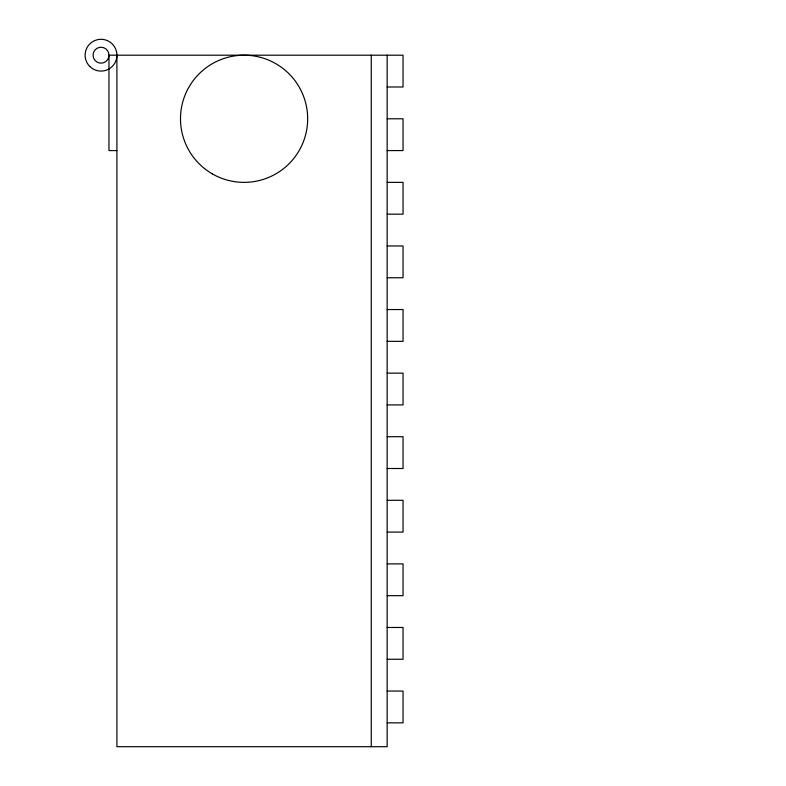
<?xml version="1.0" encoding="UTF-8"?>
<svg xmlns="http://www.w3.org/2000/svg" width="786" height="786" viewBox="0 0 786 786"><rect width="100%" height="100%" fill="white"/><g stroke="black" fill="none" stroke-linecap="round" stroke-linejoin="round"><path stroke-width="1.18" d="M387.154 86.991L403.051 86.991L403.051 55.197L108.959 55.197A7.948 7.948 0 0 1 97.042 62.084A7.948 7.948 0 0 1 97.042 48.31A7.948 7.948 0 0 1 108.959 55.197L108.959 150.578L116.908 150.578M387.154 118.784L403.051 118.784L403.051 150.578L387.154 150.578M387.154 182.372L403.051 182.372L403.051 214.165L387.154 214.165M387.154 245.959L403.051 245.959L403.051 277.753L387.154 277.753M387.154 309.546L403.051 309.546L403.051 341.34L387.154 341.34M387.154 373.134L403.051 373.134L403.051 404.918L387.154 404.918M387.154 436.711L403.051 436.711L403.051 468.505L387.154 468.505M387.154 500.299L403.051 500.299L403.051 532.093L387.154 532.093M387.154 563.886L403.051 563.886L403.051 595.68L387.154 595.68M387.154 627.474L403.051 627.474L403.051 659.267L387.154 659.267M387.154 691.061L403.051 691.061L403.051 722.855L387.154 722.855M387.154 55.197L387.154 746.7L116.908 746.7L116.908 55.197M371.257 55.197L371.257 746.7M89.771 66.437A15.897 15.897 0 0 0 116.367 59.314A15.897 15.897 0 0 0 96.894 39.84A15.897 15.897 0 0 0 89.771 66.437M212.289 173.853A63.587 63.587 0 0 0 307.67 118.784A63.587 63.587 0 0 0 212.289 63.715A63.587 63.587 0 0 0 212.289 173.853"/></g></svg>
